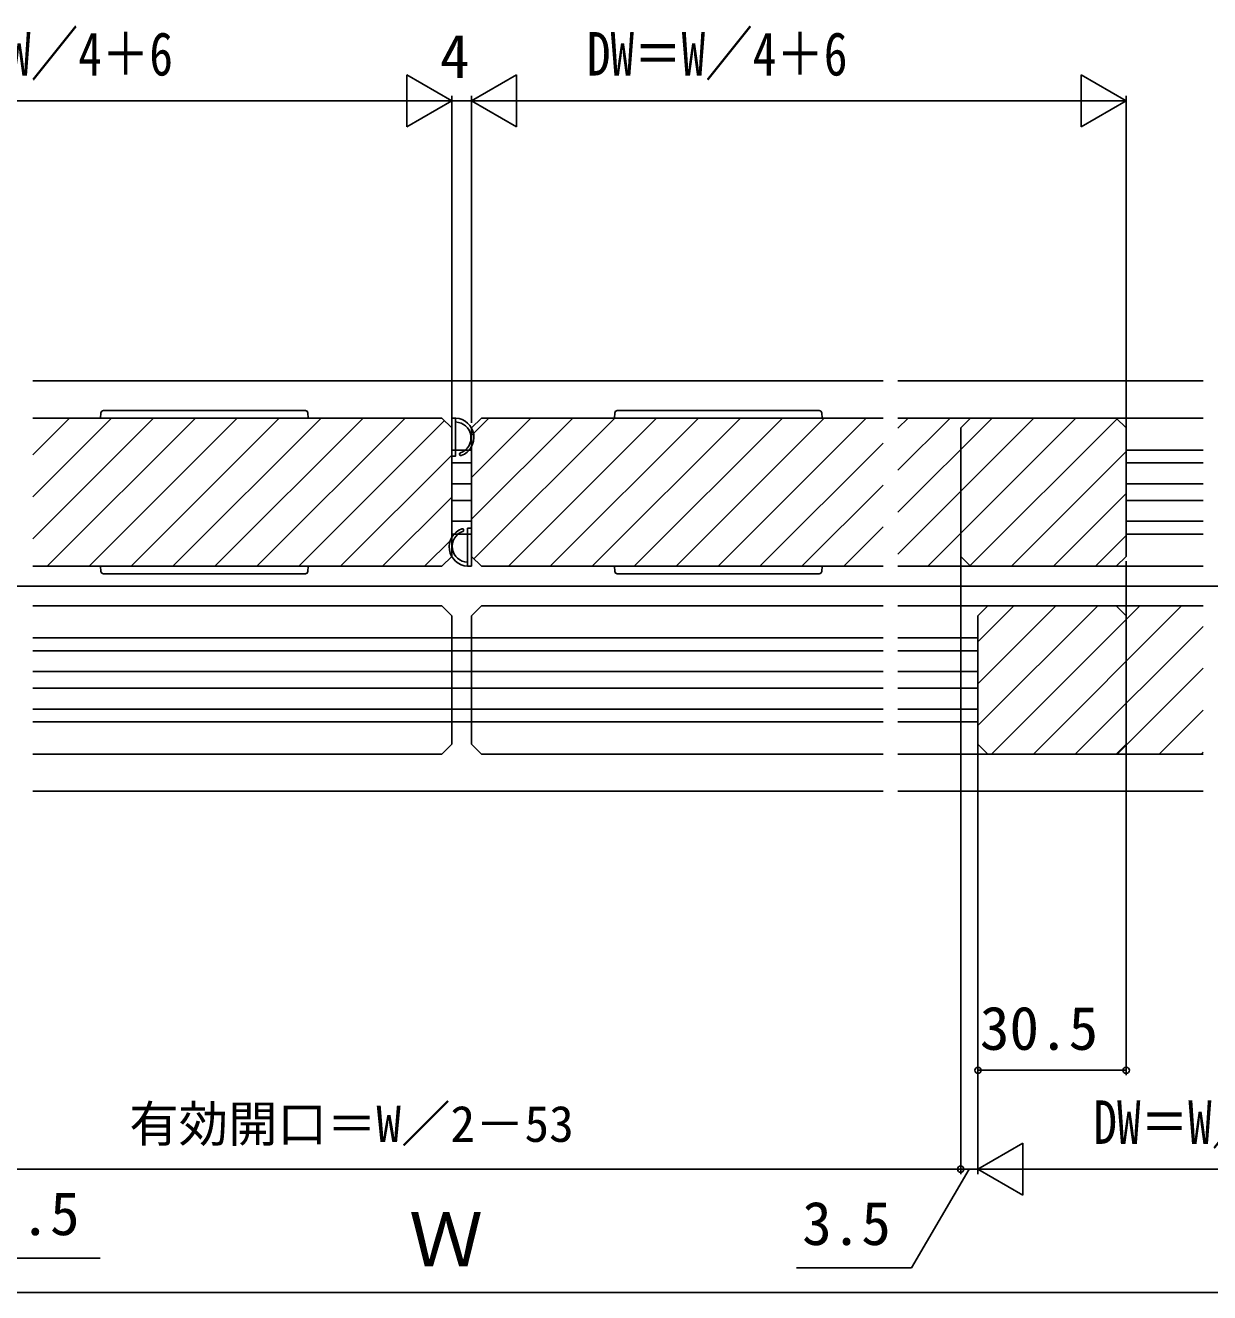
# Model space of a CAD drawing. Units: millimetres, scale not verified. Extents: x -525 to 525, y -783 to 779.
# Drawn here: x -99.8 to 139.9, y -446.9 to -190.5 of the extents above; entities that cross this region are included whole.
import ezdxf
from ezdxf.enums import TextEntityAlignment as Align

# ---------------------------------------------------------------- set-up
doc = ezdxf.new("R2010")
doc.units = ezdxf.units.MM
doc.header["$LTSCALE"] = 4
for name, color, linetype in [('0-5_YKK_12', 2, 'Continuous'), ('0-6_YKK_13', 4, 'Continuous'), ('0-8_YKK_D', 6, 'Continuous')]:
    doc.layers.add(name, color=color, linetype=linetype)
doc.styles.add('ＭＳ ゴシック', font='')
doc.styles.get('ＭＳ ゴシック').set_extended_font_data('MS Gothic')

msp = doc.modelspace()

# ---------------------------------------------------------------- linework, layer by layer
at = {"layer": '0-5_YKK_12'}
for p, q in [((-98.285, -262.438), (-73.416, -262.438)), ((-73.416, -262.438), (45.928, -262.438)), ((45.928, -262.438), (73.796, -262.438)), ((76.796, -262.438), (134.276, -262.438)), ((134.276, -262.438), (138.544, -262.438)), ((-73.416, -269.938), (-98.285, -269.938)), ((-98.285, -277.394), (-90.828, -269.938)), ((-98.285, -285.88), (-82.343, -269.938)), ((-98.285, -294.365), (-73.858, -269.938)), ((-95.372, -299.938), (-65.372, -269.938)), ((-86.887, -299.938), (-56.887, -269.938)), ((-78.402, -299.938), (-48.402, -269.938)), ((-15.501, -269.938), (-73.416, -269.938)), ((-69.917, -299.938), (-39.917, -269.938)), ((-61.431, -299.938), (-31.431, -269.938)), ((-52.946, -299.938), (-22.946, -269.938)), ((-44.461, -299.938), (-14.981, -270.458)), ((-15.501, -269.938), (-13.501, -271.938)), ((-7.501, -269.938), (-9.501, -271.938)), ((-9.501, -273.463), (-5.975, -269.938)), ((-9.501, -281.949), (2.51, -269.938)), ((-9.501, -290.434), (10.995, -269.938)), ((-9.01, -298.429), (19.48, -269.938)), ((-7.501, -269.938), (45.928, -269.938)), ((-2.034, -299.938), (27.966, -269.938)), ((6.451, -299.938), (36.451, -269.938)), ((14.936, -299.938), (44.936, -269.938)), ((23.422, -299.938), (53.422, -269.938)), ((31.907, -299.938), (61.907, -269.938)), ((40.392, -299.938), (70.392, -269.938)), ((45.928, -269.938), (73.796, -269.938)), ((76.796, -269.938), (120.999, -269.938)), ((76.796, -272.019), (78.877, -269.938)), ((76.796, -280.505), (87.363, -269.938)), ((76.796, -288.99), (95.848, -269.938)), ((76.796, -297.475), (104.333, -269.938)), ((82.819, -299.938), (112.819, -269.938)), ((89.499, -271.938), (91.499, -269.938)), ((91.304, -299.938), (121.151, -270.09)), ((91.499, -269.938), (134.276, -269.938)), ((120.999, -269.938), (122.999, -271.938)), ((134.276, -269.938), (138.544, -269.938)), ((-13.501, -271.938), (-13.501, -297.938)), ((-9.501, -271.938), (-9.501, -297.938)), ((89.499, -271.938), (89.499, -297.938)), ((122.999, -297.938), (122.999, -271.938)), ((-9.501, -276.438), (-13.501, -276.438)), ((48.877, -299.938), (73.796, -275.019)), ((99.789, -299.938), (122.999, -276.728)), ((122.999, -276.438), (134.276, -276.438)), ((134.276, -276.438), (138.544, -276.438)), ((-35.975, -299.938), (-13.501, -277.463)), ((-13.501, -279.038), (-9.501, -279.038)), ((134.276, -279.038), (122.999, -279.038)), ((138.544, -279.038), (134.276, -279.038)), ((-13.501, -283.238), (-9.501, -283.238)), ((57.363, -299.938), (73.796, -283.505)), ((134.276, -283.238), (122.999, -283.238)), ((138.544, -283.238), (134.276, -283.238)), ((-27.49, -299.938), (-13.501, -285.949)), ((-13.501, -286.638), (-9.501, -286.638)), ((108.274, -299.938), (122.999, -285.213)), ((134.276, -286.638), (122.999, -286.638)), ((138.544, -286.638), (134.276, -286.638)), ((-13.501, -290.838), (-9.501, -290.838)), ((65.848, -299.938), (73.796, -291.99)), ((134.276, -290.838), (122.999, -290.838)), ((138.544, -290.838), (134.276, -290.838)), ((-19.005, -299.938), (-13.501, -294.434)), ((-9.501, -293.438), (-13.501, -293.438)), ((116.76, -299.938), (122.999, -293.698)), ((122.999, -293.438), (134.276, -293.438)), ((134.276, -293.438), (138.544, -293.438)), ((-73.416, -299.938), (-98.285, -299.938)), ((-15.501, -299.938), (-73.416, -299.938)), ((-15.501, -299.938), (-13.501, -297.938)), ((-7.501, -299.938), (-9.501, -297.938)), ((-7.501, -299.938), (45.928, -299.938)), ((45.928, -299.938), (73.796, -299.938)), ((76.796, -299.938), (120.999, -299.938)), ((91.499, -299.938), (89.499, -297.938)), ((134.276, -299.938), (91.499, -299.938)), ((122.999, -297.938), (120.999, -299.938)), ((138.544, -299.938), (134.276, -299.938)), ((-196.891, -303.938), (-73.416, -303.938)), ((-73.416, -303.938), (45.928, -303.938)), ((45.928, -303.938), (134.276, -303.938)), ((134.276, -303.938), (290.583, -303.938)), ((-73.416, -307.938), (-98.285, -307.938)), ((-15.501, -307.938), (-73.416, -307.938)), ((-15.501, -307.938), (-13.501, -309.938)), ((-13.501, -309.938), (-13.501, -335.938)), ((-7.501, -307.938), (-9.501, -309.938)), ((-9.501, -309.938), (-9.501, -335.938)), ((-7.501, -307.938), (45.928, -307.938)), ((45.928, -307.938), (73.796, -307.938)), ((76.796, -307.938), (120.999, -307.938)), ((92.999, -309.938), (94.999, -307.938)), ((92.999, -315.213), (100.274, -307.938)), ((92.999, -323.698), (108.76, -307.938)), ((92.999, -332.184), (117.245, -307.938)), ((92.999, -309.938), (92.999, -335.938)), ((134.276, -307.938), (94.999, -307.938)), ((95.73, -337.938), (125.73, -307.938)), ((104.215, -337.938), (134.215, -307.938)), ((120.999, -307.938), (122.999, -309.938)), ((122.999, -335.938), (122.999, -309.938)), ((138.544, -307.938), (134.276, -307.938)), ((112.701, -337.938), (138.544, -312.095)), ((-98.285, -314.438), (-73.416, -314.438)), ((-73.416, -314.438), (45.928, -314.438)), ((45.928, -314.438), (73.796, -314.438)), ((76.796, -314.438), (92.999, -314.438)), ((-98.285, -317.038), (-73.416, -317.038)), ((-73.416, -317.038), (45.928, -317.038)), ((45.928, -317.038), (73.796, -317.038)), ((76.796, -317.038), (92.999, -317.038)), ((121.186, -337.938), (138.544, -320.58)), ((-98.285, -321.238), (-73.416, -321.238)), ((-73.416, -321.238), (45.928, -321.238)), ((45.928, -321.238), (73.796, -321.238)), ((76.796, -321.238), (92.999, -321.238)), ((-98.285, -324.638), (-73.416, -324.638)), ((-73.416, -324.638), (45.928, -324.638)), ((45.928, -324.638), (73.796, -324.638)), ((76.796, -324.638), (92.999, -324.638)), ((-98.285, -328.838), (-73.416, -328.838)), ((-73.416, -328.838), (45.928, -328.838)), ((45.928, -328.838), (73.796, -328.838)), ((76.796, -328.838), (92.999, -328.838)), ((129.671, -337.938), (138.544, -329.065)), ((-98.285, -331.438), (-73.416, -331.438)), ((-73.416, -331.438), (45.928, -331.438)), ((45.928, -331.438), (73.796, -331.438)), ((76.796, -331.438), (92.999, -331.438)), ((-15.501, -337.938), (-13.501, -335.938)), ((-7.501, -337.938), (-9.501, -335.938)), ((94.999, -337.938), (92.999, -335.938)), ((122.999, -335.938), (120.999, -337.938)), ((-98.285, -337.938), (-73.416, -337.938)), ((-73.416, -337.938), (-15.501, -337.938)), ((45.928, -337.938), (-7.501, -337.938)), ((73.796, -337.938), (45.928, -337.938)), ((120.999, -337.938), (76.796, -337.938)), ((134.276, -337.938), (94.999, -337.938)), ((138.544, -337.938), (134.276, -337.938)), ((138.157, -337.938), (138.544, -337.55)), ((-98.285, -345.438), (-73.416, -345.438)), ((-73.416, -345.438), (45.928, -345.438)), ((45.928, -345.438), (73.796, -345.438)), ((76.796, -345.438), (134.276, -345.438)), ((134.276, -345.438), (138.544, -345.438))]:
    msp.add_line(p, q, dxfattribs=at)
at = {"layer": '0-6_YKK_13'}
for p, q in [((-84.496, -268.907), (-84.559, -269.938)), ((-42.559, -269.938), (-42.622, -268.907)), ((19.441, -269.938), (19.504, -268.907)), ((61.378, -268.907), (61.441, -269.938)), ((-43.557, -269.938), (-42.559, -269.938)), ((20.439, -269.938), (19.441, -269.938)), ((-11.901, -277.296), (-11.901, -277.219)), ((-11.101, -292.58), (-11.101, -292.657)), ((-84.496, -300.968), (-84.559, -299.938)), ((-42.559, -299.938), (-42.622, -300.968)), ((19.441, -299.938), (19.504, -300.968)), ((61.378, -300.968), (61.441, -299.938))]:
    msp.add_line(p, q, dxfattribs=at)
for points in [[(-43.121, -268.438), (-69.921, -268.438), (-83.997, -268.438)], [(20.003, -268.438), (48.432, -268.438), (60.879, -268.438)], [(-43.121, -301.438), (-69.921, -301.438), (-83.997, -301.438)], [(20.003, -301.438), (48.432, -301.438), (60.879, -301.438)]]:
    msp.add_lwpolyline(points, dxfattribs=at)
for points in [[(-13.501, -269.938), (-12.701, -269.938), (-12.701, -277.638), (-13.501, -277.638)], [(-9.501, -299.938), (-10.301, -299.938), (-10.301, -292.238), (-9.501, -292.238)]]:
    msp.add_lwpolyline(points, close=True, dxfattribs=at)
for centre, radius, start, end in [((-83.997, -268.938), 0.5, 90, 176.5), ((-43.121, -268.938), 0.5, 3.5, 90), ((20.003, -268.938), 0.5, 90, 176.5), ((60.879, -268.938), 0.5, 3.5, 90), ((-12.922, -273.852), 3.921, 290.25353, 86.77298), ((-12.819, -273.954), 3.218, 289.68083, 87.89976), ((-11.651, -277.219), 0.25, 109.68083, 180), ((-11.651, -277.296), 0.25, 180, 290.25353), ((-10.08, -296.023), 3.921, 110.25353, 266.77298), ((-11.351, -292.58), 0.25, 0, 110.25353), ((-10.183, -295.922), 3.218, 109.68083, 267.89976), ((-11.351, -292.657), 0.25, 289.68083, 0), ((-83.997, -300.938), 0.5, 183.5, 270), ((-43.121, -300.938), 0.5, 270, 356.5), ((20.003, -300.938), 0.5, 183.5, 270), ((60.879, -300.938), 0.5, 270, 356.5)]:
    msp.add_arc(centre, radius, start, end, dxfattribs=at)
at = {"layer": '0-8_YKK_D'}
for p, q in [((-13.501, -205.738), (-22.594, -200.488)), ((-22.594, -200.488), (-22.594, -210.988)), ((-9.5, -205.738), (-0.407, -200.488)), ((-0.407, -210.988), (-0.407, -200.488)), ((122.999, -205.738), (113.906, -200.488)), ((113.906, -200.488), (113.906, -210.988)), ((-13.501, -270.938), (-13.501, -204.738)), ((-13.501, -270.938), (-13.501, -204.738)), ((-9.5, -270.937), (-9.5, -204.738)), ((-9.5, -270.937), (-9.5, -204.738)), ((122.999, -272.238), (122.999, -204.738)), ((-135.501, -205.738), (-24.001, -205.738)), ((-13.501, -205.738), (-31.687, -205.738)), ((-13.501, -205.738), (-22.594, -210.988)), ((-9.5, -205.738), (-13.501, -205.738)), ((-9.5, -205.738), (-0.407, -210.988)), ((-9.5, -205.738), (8.686, -205.738)), ((1, -205.738), (112.499, -205.738)), ((122.999, -205.738), (104.813, -205.738)), ((122.999, -205.738), (113.906, -210.988)), ((89.499, -297.638), (89.499, -422.938)), ((89.499, -297.638), (89.499, -422.938)), ((122.999, -298.938), (122.999, -402.938)), ((92.999, -335.638), (92.999, -422.938)), ((92.999, -336.938), (92.999, -422.938)), ((92.999, -336.938), (92.999, -402.938)), ((92.999, -401.938), (122.999, -401.938)), ((92.999, -421.938), (102.092, -416.688)), ((102.092, -427.188), (102.092, -416.688)), ((89.499, -421.938), (-112.501, -421.938)), ((89.499, -421.938), (86.949, -421.938)), ((92.999, -421.938), (89.499, -421.938)), ((92.999, -421.938), (89.499, -421.938)), ((92.999, -421.938), (95.549, -421.938)), ((92.999, -421.938), (102.092, -427.188)), ((92.999, -421.938), (111.186, -421.938)), ((214.999, -421.938), (103.499, -421.938)), ((-254.501, -446.938), (231.499, -446.938))]:
    msp.add_line(p, q, dxfattribs=at)
for points in [[(-114.251, -421.938), (-107.87, -439.938), (-84.643, -439.938)], [(91.249, -421.938), (79.534, -441.938), (56.307, -441.938)]]:
    msp.add_lwpolyline(points, dxfattribs=at)
for centre in [(92.999, -401.938), (122.999, -401.938), (89.499, -421.938), (89.499, -421.938)]:
    msp.add_circle(centre, 0.637, dxfattribs=at)

# ---------------------------------------------------------------- texts
at = {"layer": '0-8_YKK_D', "style": 'ＭＳ ゴシック', "width": 0.8}
for p in [(-122.651, -203.261), (13.849, -203.261), (116.349, -419.461)]:
    msp.add_text('DW＝W／4＋6', height=8.798, dxfattribs=at).set_placement(p, align=Align.BOTTOM_LEFT)
at = {"layer": '0-8_YKK_D', "style": 'ＭＳ ゴシック'}
for s, height, p in [('4', 8.798, (-15.898, -203.738)), ('30.5', 8.798, (93.385, -400.438)), ('有効開口＝W／2－53', 7.331, (-78.745, -418.631)), ('3.5', 8.798, (-106.756, -437.938)), ('Ｗ', 11, (-22.154, -444.938)), ('3.5', 8.798, (57.42, -439.938))]:
    msp.add_text(s, height=height, dxfattribs=at).set_placement(p, align=Align.BOTTOM_LEFT)

doc.saveas('drawing.dxf')
